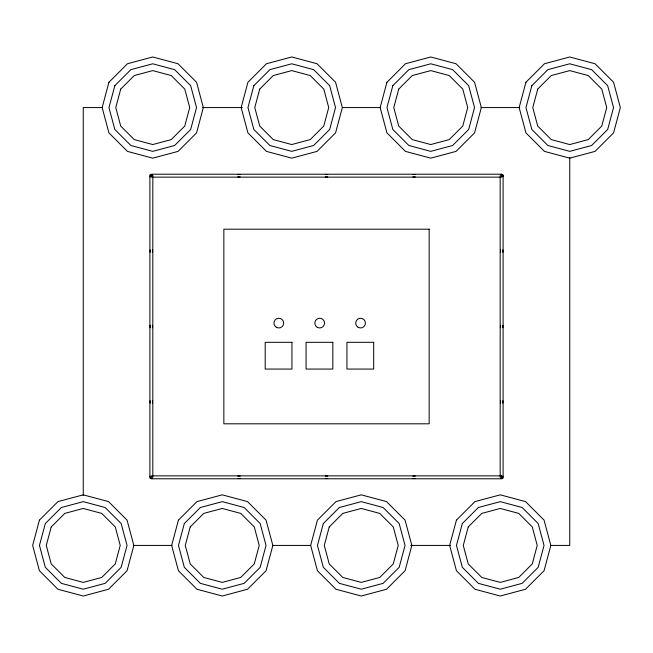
<?xml version="1.0" encoding="UTF-8"?>
<svg xmlns="http://www.w3.org/2000/svg" width="653" height="653" viewBox="0 0 653 653"><rect width="100%" height="100%" fill="white"/><g stroke="black" fill="none" stroke-linecap="round" stroke-linejoin="round"><path stroke-width="0.98" d="M342.343 107.574L335.569 132.869L317.048 151.39L291.752 158.165L266.448 151.39L247.928 132.869L241.153 107.574L247.928 82.27L266.448 63.757L291.752 56.974L317.048 63.757L335.569 82.27L342.343 107.574L380.046 107.574M310.657 545.426L317.431 520.131L335.952 501.61L361.248 494.835L386.552 501.61L405.072 520.131L411.847 545.426L405.072 570.73L386.552 589.243L361.248 596.026L335.952 589.243L317.431 570.73L310.657 545.426L272.954 545.426M102.627 107.574L83.249 107.574L83.249 495.529M202.577 107.574L242.353 107.574M481.016 107.574L519.78 107.574M152.573 174.465L150.141 174.465L150.141 176.898M237.716 174.465L240.149 174.465M325.284 174.465L327.716 174.465M412.851 174.465L415.284 174.465M500.427 174.465L502.859 174.465L502.859 176.898M237.716 176.898L240.149 176.898M325.284 176.898L327.716 176.898M412.851 176.898L415.284 176.898M237.716 476.102L240.149 476.102M325.284 476.102L327.716 476.102M412.851 476.102L415.284 476.102M152.573 478.535L150.141 478.535L150.141 476.102M237.716 478.535L240.149 478.535M325.284 478.535L327.716 478.535M412.851 478.535L415.284 478.535M500.427 478.535L502.859 478.535L502.859 476.102M133.22 545.426L171.984 545.426M410.647 545.426L450.423 545.426M550.373 545.426L569.751 545.426L569.751 157.471M502.859 249.879L502.859 252.311M502.859 325.284L502.859 327.716M502.859 400.689L502.859 403.121M500.427 249.879L500.427 252.311M500.427 325.284L500.427 327.716M500.427 400.689L500.427 403.121M152.573 249.879L152.573 252.311M152.573 325.284L152.573 327.716M152.573 400.689L152.573 403.121M150.141 249.879L150.141 252.311M150.141 325.284L150.141 327.716M150.141 400.689L150.141 403.121M108.929 82.27L102.154 107.574L108.929 132.869L127.449 151.39L152.745 158.165L178.049 151.39L196.569 132.869L203.344 107.574L196.569 82.27L178.049 63.757L152.745 56.974L127.449 63.757L108.929 82.27M114.83 85.682L108.961 107.574L114.83 129.465L130.853 145.488L152.745 151.357L174.637 145.488L190.668 129.465L196.537 107.574L190.668 85.682L174.637 69.651L152.745 63.79L130.853 69.651L114.83 85.682M120.723 89.086L115.777 107.574L120.723 126.062L134.257 139.595L152.745 144.55L171.233 139.595L184.766 126.062L189.721 107.574L184.766 89.086L171.233 75.552L152.745 70.597L134.257 75.552L120.723 89.086M39.425 520.131L32.65 545.426L39.425 570.73L57.946 589.243L83.249 596.026L108.545 589.243L127.066 570.73L133.841 545.426L127.066 520.131L108.545 501.61L83.249 494.835L57.946 501.61L39.425 520.131M45.326 523.535L39.458 545.426L45.326 567.318L61.358 583.349L83.249 589.21L105.141 583.349L121.164 567.318L127.033 545.426L121.164 523.535L105.141 507.512L83.249 501.643L61.358 507.512L45.326 523.535M51.228 526.938L46.273 545.426L51.228 563.914L64.761 577.448L83.249 582.403L101.737 577.448L115.271 563.914L120.217 545.426L115.271 526.938L101.737 513.405L83.249 508.45L64.761 513.405L51.228 526.938M253.829 85.682L247.96 107.574L253.829 129.465L269.86 145.488L291.752 151.357L313.644 145.488L329.667 129.465L335.536 107.574L329.667 85.682L313.644 69.651L291.752 63.79L269.86 69.651L253.829 85.682M259.731 89.086L254.776 107.574L259.731 126.062L273.264 139.595L291.752 144.55L310.24 139.595L323.774 126.062L328.72 107.574L323.774 89.086L310.24 75.552L291.752 70.597L273.264 75.552L259.731 89.086M178.432 520.131L171.649 545.426L178.432 570.73L196.953 589.243L222.249 596.026L247.544 589.243L266.065 570.73L272.848 545.426L266.065 520.131L247.544 501.61L222.249 494.835L196.953 501.61L178.432 520.131M184.326 523.535L178.465 545.426L184.326 567.318L200.357 583.349L222.249 589.21L244.14 583.349L260.172 567.318L266.032 545.426L260.172 523.535L244.14 507.512L222.249 501.643L200.357 507.512L184.326 523.535M190.227 526.938L185.272 545.426L190.227 563.914L203.76 577.448L222.249 582.403L240.737 577.448L254.27 563.914L259.225 545.426L254.27 526.938L240.737 513.405L222.249 508.45L203.76 513.405L190.227 526.938M386.935 82.27L380.152 107.574L386.935 132.869L405.456 151.39L430.751 158.165L456.047 151.39L474.568 132.869L481.351 107.574L474.568 82.27L456.047 63.757L430.751 56.974L405.456 63.757L386.935 82.27M392.828 85.682L386.968 107.574L392.828 129.465L408.86 145.488L430.751 151.357L452.643 145.488L468.674 129.465L474.535 107.574L468.674 85.682L452.643 69.651L430.751 63.79L408.86 69.651L392.828 85.682M398.73 89.086L393.775 107.574L398.73 126.062L412.263 139.595L430.751 144.55L449.24 139.595L462.773 126.062L467.728 107.574L462.773 89.086L449.24 75.552L430.751 70.597L412.263 75.552L398.73 89.086M323.333 523.535L317.464 545.426L323.333 567.318L339.356 583.349L361.248 589.21L383.14 583.349L399.171 567.318L405.04 545.426L399.171 523.535L383.14 507.512L361.248 501.643L339.356 507.512L323.333 523.535M329.226 526.938L324.28 545.426L329.226 563.914L342.76 577.448L361.248 582.403L379.736 577.448L393.269 563.914L398.224 545.426L393.269 526.938L379.736 513.405L361.248 508.45L342.76 513.405L329.226 526.938M525.934 82.27L519.159 107.574L525.934 132.869L544.455 151.39L569.751 158.165L595.054 151.39L613.575 132.869L620.35 107.574L613.575 82.27L595.054 63.757L569.751 56.974L544.455 63.757L525.934 82.27M531.836 85.682L525.967 107.574L531.836 129.465L547.859 145.488L569.751 151.357L591.642 145.488L607.674 129.465L613.542 107.574L607.674 85.682L591.642 69.651L569.751 63.79L547.859 69.651L531.836 85.682M537.729 89.086L532.783 107.574L537.729 126.062L551.263 139.595L569.751 144.55L588.239 139.595L601.772 126.062L606.727 107.574L601.772 89.086L588.239 75.552L569.751 70.597L551.263 75.552L537.729 89.086M456.431 520.131L449.656 545.426L456.431 570.73L474.951 589.243L500.255 596.026L525.551 589.243L544.071 570.73L550.846 545.426L544.071 520.131L525.551 501.61L500.255 494.835L474.951 501.61L456.431 520.131M462.332 523.535L456.463 545.426L462.332 567.318L478.363 583.349L500.255 589.21L522.147 583.349L538.17 567.318L544.039 545.426L538.17 523.535L522.147 507.512L500.255 501.643L478.363 507.512L462.332 523.535M468.234 526.938L463.279 545.426L468.234 563.914L481.767 577.448L500.255 582.403L518.743 577.448L532.277 563.914L537.223 545.426L532.277 526.938L518.743 513.405L500.255 508.45L481.767 513.405L468.234 526.938M501.643 174.22L151.357 174.22L151.357 177.143L501.643 177.143L501.643 174.22M152.818 175.681L149.896 175.681L149.896 477.319L152.818 477.319L152.818 175.681M503.104 175.681L500.182 175.681L500.182 477.319L503.104 477.319L503.104 175.681M429.152 229.195L223.848 229.195L223.848 423.805L429.152 423.805L429.152 229.195M291.956 342.311L265.2 342.311L265.2 369.067L291.956 369.067L291.956 342.311M332.826 342.311L306.069 342.311L306.069 369.067L332.826 369.067L332.826 342.311M373.687 342.311L346.931 342.311L346.931 369.067L373.687 369.067L373.687 342.311M501.643 475.857L151.357 475.857L151.357 478.78L501.643 478.78L501.643 475.857M358.122 327.308A4.865 4.865 0 0 0 365.419 323.096A4.865 4.865 0 0 0 358.122 318.884A4.865 4.865 0 0 0 358.122 327.308M317.26 327.308A4.865 4.865 0 0 0 324.557 323.096A4.865 4.865 0 0 0 317.26 318.884A4.865 4.865 0 0 0 317.26 327.308M276.39 327.308A4.865 4.865 0 0 0 283.688 323.096A4.865 4.865 0 0 0 276.39 318.884A4.865 4.865 0 0 0 276.39 327.308"/></g></svg>
